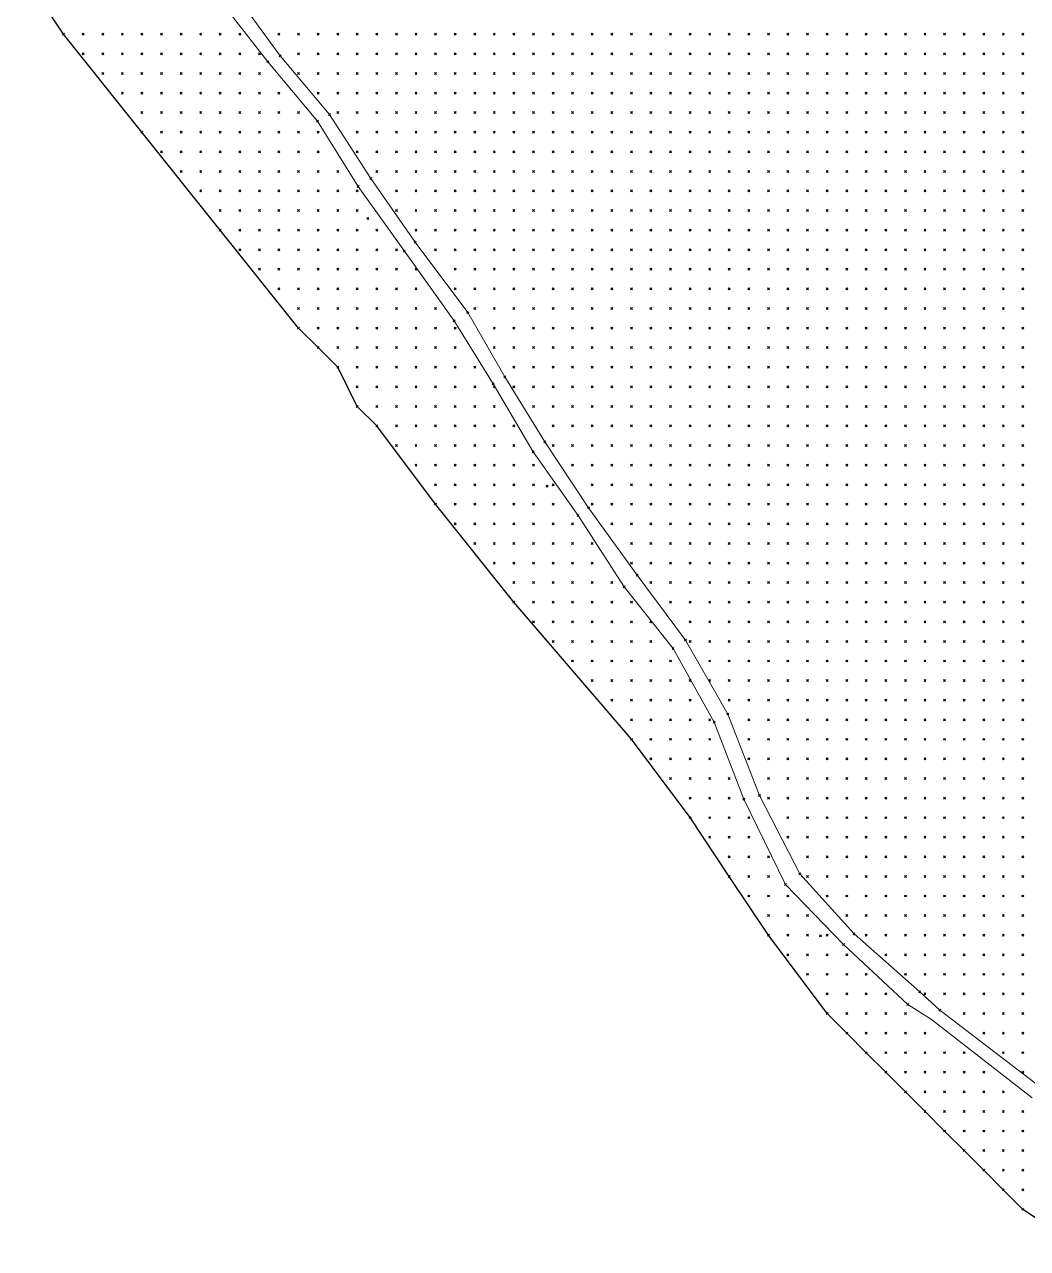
# Model space of a CAD drawing. Header units: metres. Extents: x 441556 to 446409, y 432338 to 461058.
# Drawn here: x 443555.7 to 443709.3, y 446974.2 to 447161.7 of the extents above; entities that cross this region are included whole.
import ezdxf

# ---------------------------------------------------------------- set-up
doc = ezdxf.new("R2010")
doc.units = ezdxf.units.M
doc.header["$MEASUREMENT"] = 0
doc.header["$PDMODE"] = 35
doc.header["$PDSIZE"] = 0.15
for name, color, linetype, lineweight in [('DTM-BRE-RevN_GRP_DRUM PAMANT', 2, 'Continuous', 0), ('DTM-BRE-RevN_YP_RevK_0YP', 1, 'Continuous', 0), ('DTM-NOK-RevN_LIDAR_co_lidar', 91, 'Continuous', 0), ('DTM-NOK-RevN_RTK', 32, 'Continuous', 0)]:
    doc.layers.add(name, color=color, linetype=linetype, lineweight=lineweight)
doc.layers.add('DTM-INT_YP', color=121, linetype='Continuous')

msp = doc.modelspace()

# ---------------------------------------------------------------- linework, layer by layer
at = {"layer": 'DTM-BRE-RevN_GRP_DRUM PAMANT'}
for p, q in [((443588.434, 447165.701, 353.073), (443594.851, 447156.907, 352.787)), ((443592.937, 447156.01, 352.83), (443586.419, 447164.336, 353.158)), ((443600.562, 447146.914, 352.863), (443592.937, 447156.01, 352.83)), ((443594.851, 447156.907, 352.787), (443602.373, 447147.94, 352.751)), ((443606.801, 447136.91, 353.03), (443600.562, 447146.914, 352.863)), ((443602.373, 447147.94, 352.751), (443608.709, 447138.133, 352.966)), ((443608.709, 447138.133, 352.966), (443615.538, 447128.379, 352.937)), ((443613.859, 447127.003, 352.912), (443606.801, 447136.91, 353.03)), ((443615.538, 447128.379, 352.937), (443623.603, 447117.573, 352.634)), ((443621.491, 447116.331, 352.685), (443613.859, 447127.003, 352.912)), ((443623.603, 447117.573, 352.634), (443629.266, 447107.745, 352.812)), ((443627.454, 447106.689, 352.846), (443621.491, 447116.331, 352.685)), ((443629.266, 447107.745, 352.812), (443635.363, 447097.779, 353.148)), ((443633.6, 447096.269, 353.156), (443627.454, 447106.689, 352.846)), ((443640.467, 447086.506, 353.248), (443633.6, 447096.269, 353.156)), ((443635.363, 447097.779, 353.148), (443642.095, 447087.707, 353.315)), ((443642.095, 447087.707, 353.315), (443649.542, 447077.357, 353.814)), ((443647.55, 447075.578, 353.812), (443640.467, 447086.506, 353.248)), ((443649.542, 447077.357, 353.814), (443656.936, 447067.428, 354.074)), ((443655.021, 447066.144, 353.958), (443647.55, 447075.578, 353.812)), ((443661.333, 447054.854, 354.085), (443655.021, 447066.144, 353.958)), ((443656.936, 447067.428, 354.074), (443663.436, 447056.108, 354.164)), ((443665.888, 447043.061, 354.34), (443661.333, 447054.854, 354.085)), ((443663.436, 447056.108, 354.164), (443668.252, 447043.614, 354.265)), ((443668.252, 447043.614, 354.265), (443674.454, 447031.612, 354.199)), ((443672.272, 447030.015, 354.175), (443665.888, 447043.061, 354.34)), ((443674.454, 447031.612, 354.199), (443682.751, 447022.423, 354.177)), ((443681.142, 447020.787, 354.189), (443672.272, 447030.015, 354.175)), ((443682.751, 447022.423, 354.177), (443692.811, 447013.549, 354.184)), ((443690.99, 447011.613, 354.169), (443681.142, 447020.787, 354.189)), ((443692.811, 447013.549, 354.184), (443695.913, 447010.761, 354.031)), ((443694.631, 447009.324, 354.015), (443690.99, 447011.613, 354.169))]:
    msp.add_line(p, q, dxfattribs=at)
at = {"layer": 'DTM-BRE-RevN_YP_RevK_0YP'}
for p, q in [((443695.913, 447010.761, 354.031), (443711.315, 446998.969, 353.87)), ((443710.045, 446997.314, 353.917), (443694.631, 447009.324, 354.015))]:
    msp.add_line(p, q, dxfattribs=at)
at = {"layer": 'DTM-INT_YP'}
msp.add_polyline3d([(443717.624, 446974.248, 346.266), (443708.626, 446980.247, 345.087), (443705.627, 446983.246, 345.241), (443702.628, 446986.245, 345.474), (443699.628, 446989.245, 345.38), (443696.629, 446992.244, 346.18), (443693.63, 446995.243, 346.971), (443690.63, 446998.243, 347.657), (443687.631, 447001.242, 347.765), (443684.631, 447004.241, 347.877), (443681.632, 447007.241, 348.021), (443678.633, 447010.24, 348.561), (443669.635, 447022.237, 350.413), (443663.636, 447031.235, 349.946), (443657.637, 447040.233, 347.829), (443648.639, 447052.231, 346.082), (443630.643, 447073.226, 343.251), (443618.646, 447088.223, 341.589), (443609.648, 447100.22, 341.453), (443606.649, 447103.22, 341.337), (443603.649, 447109.218, 341.508), (443600.65, 447112.218, 341.426), (443597.651, 447115.217, 341.625), (443585.653, 447130.214, 341.543), (443573.656, 447145.21, 341.653), (443561.658, 447160.207, 341.753), (443555.66, 447169.205, 341.996)], dxfattribs=at)
at = {"layer": 'DTM-NOK-RevN_LIDAR_co_lidar'}
for p in [(443561.658, 447160.207, 341.753), (443564.658, 447160.207, 341.98), (443567.657, 447160.207, 342.754), (443570.656, 447160.207, 344.044), (443573.656, 447160.207, 345.217), (443576.655, 447160.207, 345.825), (443579.654, 447160.207, 347.641), (443582.654, 447160.207, 349.833), (443585.653, 447160.207, 351.829), (443588.653, 447160.207, 352.662), (443594.651, 447160.207, 354.657), (443597.651, 447160.207, 357.365), (443600.65, 447160.207, 359.707), (443603.649, 447160.207, 362.142), (443606.649, 447160.207, 365.268), (443609.648, 447160.207, 367.479), (443612.647, 447160.207, 368.757), (443615.647, 447160.207, 370.123), (443618.646, 447160.207, 371.543), (443621.645, 447160.207, 373.165), (443624.645, 447160.207, 375.43), (443627.644, 447160.207, 378.068), (443630.643, 447160.207, 380.476), (443633.643, 447160.207, 382.728), (443636.642, 447160.207, 385.117), (443639.641, 447160.207, 387.517), (443642.641, 447160.207, 390.166), (443645.64, 447160.207, 392.825), (443648.639, 447160.207, 395.866), (443651.639, 447160.207, 399.042), (443654.638, 447160.207, 402.317), (443657.637, 447160.207, 406.529), (443660.637, 447160.207, 409.739), (443663.636, 447160.207, 412.434), (443666.635, 447160.207, 414.335), (443669.635, 447160.207, 415.878), (443672.634, 447160.207, 417.422), (443675.633, 447160.207, 418.89), (443678.633, 447160.207, 420.281), (443681.632, 447160.207, 421.604), (443684.631, 447160.207, 422.948), (443687.631, 447160.207, 424.376), (443690.63, 447160.207, 425.675), (443693.63, 447160.207, 426.916), (443696.629, 447160.207, 428.09), (443699.628, 447160.207, 429.167), (443702.628, 447160.207, 430.26), (443705.627, 447160.207, 431.669), (443708.626, 447160.207, 432.906), (443564.658, 447157.208, 341.791), (443567.657, 447157.208, 342.103), (443570.656, 447157.208, 343.318), (443573.656, 447157.208, 344.224), (443576.655, 447157.208, 345.054), (443579.654, 447157.208, 346.149), (443582.654, 447157.208, 348.076), (443585.653, 447157.208, 350.273), (443588.653, 447157.208, 352.004), (443591.652, 447157.208, 352.623), (443597.651, 447157.208, 354.592), (443600.65, 447157.208, 357.351), (443603.649, 447157.208, 359.74), (443606.649, 447157.208, 362.214), (443609.648, 447157.208, 364.742), (443612.647, 447157.208, 366.641), (443615.647, 447157.208, 368.101), (443618.646, 447157.208, 369.711), (443621.645, 447157.208, 371.796), (443624.645, 447157.208, 374.356), (443627.644, 447157.208, 376.837), (443630.643, 447157.208, 379.103), (443633.643, 447157.208, 381.731), (443636.642, 447157.208, 384.137), (443639.641, 447157.208, 386.62), (443642.641, 447157.208, 389.293), (443645.64, 447157.208, 392.074), (443648.639, 447157.208, 394.988), (443651.639, 447157.208, 398.244), (443654.638, 447157.208, 401.626), (443657.637, 447157.208, 405.394), (443660.637, 447157.208, 409.095), (443663.636, 447157.208, 411.829), (443666.635, 447157.208, 413.695), (443669.635, 447157.208, 415.246), (443672.634, 447157.208, 416.717), (443675.633, 447157.208, 418.038), (443678.633, 447157.208, 419.354), (443681.632, 447157.208, 420.811), (443684.631, 447157.208, 422.265), (443687.631, 447157.208, 423.634), (443690.63, 447157.208, 424.922), (443693.63, 447157.208, 426.036), (443696.629, 447157.208, 427.152), (443699.628, 447157.208, 428.348), (443702.628, 447157.208, 429.526), (443705.627, 447157.208, 430.757), (443708.626, 447157.208, 431.829), (443567.657, 447154.208, 341.678), (443570.656, 447154.208, 341.924), (443573.656, 447154.208, 343.011), (443576.655, 447154.208, 344.212), (443579.654, 447154.208, 344.974), (443582.654, 447154.208, 346.509), (443585.653, 447154.208, 348.258), (443588.653, 447154.208, 350.546), (443591.652, 447154.208, 352.079), (443597.651, 447154.208, 353.022), (443600.65, 447154.208, 354.975), (443603.649, 447154.208, 357.241), (443606.649, 447154.208, 359.64), (443609.648, 447154.208, 362.319), (443612.647, 447154.208, 364.56), (443615.647, 447154.208, 366.346), (443618.646, 447154.208, 368.286), (443621.645, 447154.208, 370.656), (443624.645, 447154.208, 373.445), (443627.644, 447154.208, 376.028), (443630.643, 447154.208, 378.36), (443633.643, 447154.208, 380.771), (443636.642, 447154.208, 383.221), (443639.641, 447154.208, 385.763), (443642.641, 447154.208, 388.436), (443645.64, 447154.208, 391.202), (443648.639, 447154.208, 394.086), (443651.639, 447154.208, 397.511), (443654.638, 447154.208, 400.843), (443657.637, 447154.208, 404.449), (443660.637, 447154.208, 408.423), (443663.636, 447154.208, 411.222), (443666.635, 447154.208, 413.044), (443669.635, 447154.208, 414.507), (443672.634, 447154.208, 415.862), (443675.633, 447154.208, 417.07), (443678.633, 447154.208, 418.372), (443681.632, 447154.208, 419.887), (443684.631, 447154.208, 421.373), (443687.631, 447154.208, 422.685), (443690.63, 447154.208, 423.823), (443693.63, 447154.208, 424.951), (443696.629, 447154.208, 426.224), (443699.628, 447154.208, 427.352), (443702.628, 447154.208, 428.506), (443705.627, 447154.208, 429.426), (443708.626, 447154.208, 430.661), (443570.656, 447151.209, 341.671), (443573.656, 447151.209, 342.186), (443576.655, 447151.209, 342.999), (443579.654, 447151.209, 343.84), (443582.654, 447151.209, 344.684), (443585.653, 447151.209, 346.58), (443588.653, 447151.209, 348.881), (443591.652, 447151.209, 350.77), (443594.651, 447151.209, 351.86), (443600.65, 447151.209, 353.369), (443603.649, 447151.209, 355.088), (443606.649, 447151.209, 358.243), (443609.648, 447151.209, 360.9), (443612.647, 447151.209, 362.799), (443615.647, 447151.209, 365.021), (443618.646, 447151.209, 367.503), (443621.645, 447151.209, 370.055), (443624.645, 447151.209, 372.526), (443627.644, 447151.209, 374.825), (443630.643, 447151.209, 377.321), (443633.643, 447151.209, 379.864), (443636.642, 447151.209, 382.213), (443639.641, 447151.209, 384.654), (443642.641, 447151.209, 387.389), (443645.64, 447151.209, 390.026), (443648.639, 447151.209, 393.21), (443651.639, 447151.209, 396.435), (443654.638, 447151.209, 399.503), (443657.637, 447151.209, 403.51), (443660.637, 447151.209, 406.873), (443663.636, 447151.209, 410.208), (443666.635, 447151.209, 412.405), (443669.635, 447151.209, 413.655), (443672.634, 447151.209, 414.966), (443675.633, 447151.209, 416.258), (443678.633, 447151.209, 417.535), (443681.632, 447151.209, 418.896), (443684.631, 447151.209, 420.15), (443687.631, 447151.209, 421.433), (443690.63, 447151.209, 422.755), (443693.63, 447151.209, 423.948), (443696.629, 447151.209, 425.249), (443699.628, 447151.209, 426.218), (443702.628, 447151.209, 427.217), (443705.627, 447151.209, 428.257), (443708.626, 447151.209, 429.147), (443573.656, 447148.21, 341.652), (443576.655, 447148.21, 342.088), (443579.654, 447148.21, 343.03), (443582.654, 447148.21, 343.648), (443585.653, 447148.21, 345.009), (443588.653, 447148.21, 346.781), (443591.652, 447148.21, 348.246), (443594.651, 447148.21, 350.483), (443597.651, 447148.21, 352.163), (443603.649, 447148.21, 353.689), (443606.649, 447148.21, 356.305), (443609.648, 447148.21, 359.276), (443612.647, 447148.21, 361.688), (443615.647, 447148.21, 364.021), (443618.646, 447148.21, 366.53), (443621.645, 447148.21, 369.07), (443624.645, 447148.21, 371.623), (443627.644, 447148.21, 373.988), (443630.643, 447148.21, 376.08), (443633.643, 447148.21, 378.566), (443636.642, 447148.21, 381.101), (443639.641, 447148.21, 383.635), (443642.641, 447148.21, 386.183), (443645.64, 447148.21, 389.174), (443648.639, 447148.21, 392.226), (443651.639, 447148.21, 395.592), (443654.638, 447148.21, 398.672), (443657.637, 447148.21, 402.274), (443660.637, 447148.21, 405.859), (443663.636, 447148.21, 409.178), (443666.635, 447148.21, 411.368), (443669.635, 447148.21, 412.729), (443672.634, 447148.21, 414.199), (443675.633, 447148.21, 415.553), (443678.633, 447148.21, 416.786), (443681.632, 447148.21, 418), (443684.631, 447148.21, 419.16), (443687.631, 447148.21, 420.527), (443690.63, 447148.21, 421.915), (443693.63, 447148.21, 423.185), (443696.629, 447148.21, 424.236), (443699.628, 447148.21, 424.971), (443702.628, 447148.21, 425.936), (443705.627, 447148.21, 426.824), (443708.626, 447148.21, 427.744), (443573.656, 447145.21, 341.653), (443576.655, 447145.21, 341.798), (443579.654, 447145.21, 342.277), (443582.654, 447145.21, 343.144), (443585.653, 447145.21, 343.989), (443588.653, 447145.21, 345.435), (443591.652, 447145.21, 347.241), (443594.651, 447145.21, 349.052), (443597.651, 447145.21, 351.029), (443600.65, 447145.21, 352.387), (443606.649, 447145.21, 354.463), (443609.648, 447145.21, 356.943), (443612.647, 447145.21, 359.531), (443615.647, 447145.21, 361.916), (443618.646, 447145.21, 364.271), (443621.645, 447145.21, 367.25), (443624.645, 447145.21, 370.392), (443627.644, 447145.21, 372.706), (443630.643, 447145.21, 374.896), (443633.643, 447145.21, 377.235), (443636.642, 447145.21, 379.654), (443639.641, 447145.21, 382.137), (443642.641, 447145.21, 385.08), (443645.64, 447145.21, 388.001), (443648.639, 447145.21, 391.467), (443651.639, 447145.21, 394.644), (443654.638, 447145.21, 397.718), (443657.637, 447145.21, 401.04), (443660.637, 447145.21, 404.879), (443663.636, 447145.21, 408.198), (443666.635, 447145.21, 410.683), (443669.635, 447145.21, 412.322), (443672.634, 447145.21, 413.719), (443675.633, 447145.21, 414.961), (443678.633, 447145.21, 415.976), (443681.632, 447145.21, 417.034), (443684.631, 447145.21, 418.375), (443687.631, 447145.21, 419.77), (443690.63, 447145.21, 420.873), (443693.63, 447145.21, 421.948), (443696.629, 447145.21, 422.898), (443699.628, 447145.21, 423.709), (443702.628, 447145.21, 424.459), (443705.627, 447145.21, 425.288), (443708.626, 447145.21, 425.771), (443576.655, 447142.211, 341.715), (443579.654, 447142.211, 341.983), (443582.654, 447142.211, 342.628), (443585.653, 447142.211, 343.162), (443588.653, 447142.211, 344.213), (443591.652, 447142.211, 345.787), (443594.651, 447142.211, 347.451), (443597.651, 447142.211, 349.527), (443600.65, 447142.211, 351.63), (443606.649, 447142.211, 353.431), (443609.648, 447142.211, 355.312), (443612.647, 447142.211, 357.81), (443615.647, 447142.211, 360.2), (443618.646, 447142.211, 362.606), (443621.645, 447142.211, 365.324), (443624.645, 447142.211, 368.515), (443627.644, 447142.211, 371.543), (443630.643, 447142.211, 373.783), (443633.643, 447142.211, 376.173), (443636.642, 447142.211, 378.459), (443639.641, 447142.211, 381.207), (443642.641, 447142.211, 384.162), (443645.64, 447142.211, 387.184), (443648.639, 447142.211, 390.324), (443651.639, 447142.211, 393.718), (443654.638, 447142.211, 397.246), (443657.637, 447142.211, 400.712), (443660.637, 447142.211, 404.076), (443663.636, 447142.211, 407.241), (443666.635, 447142.211, 409.981), (443669.635, 447142.211, 411.834), (443672.634, 447142.211, 412.992), (443675.633, 447142.211, 413.976), (443678.633, 447142.211, 415.144), (443681.632, 447142.211, 416.332), (443684.631, 447142.211, 417.446), (443687.631, 447142.211, 418.694), (443690.63, 447142.211, 419.815), (443693.63, 447142.211, 420.642), (443696.629, 447142.211, 421.482), (443699.628, 447142.211, 422.228), (443702.628, 447142.211, 422.938), (443705.627, 447142.211, 423.584), (443708.626, 447142.211, 424.016), (443579.654, 447139.212, 341.735), (443582.654, 447139.212, 342.068), (443585.653, 447139.212, 342.585), (443588.653, 447139.212, 343.358), (443591.652, 447139.212, 344.625), (443594.651, 447139.212, 346.13), (443597.651, 447139.212, 348.249), (443600.65, 447139.212, 350.649), (443603.649, 447139.212, 352.355), (443609.648, 447139.212, 354.089), (443612.647, 447139.212, 356.31), (443615.647, 447139.212, 358.724), (443618.646, 447139.212, 361.116), (443621.645, 447139.212, 364.119), (443624.645, 447139.212, 367.601), (443627.644, 447139.212, 370.244), (443630.643, 447139.212, 372.536), (443633.643, 447139.212, 375.075), (443636.642, 447139.212, 377.607), (443639.641, 447139.212, 380.303), (443642.641, 447139.212, 382.94), (443645.64, 447139.212, 385.776), (443648.639, 447139.212, 389.526), (443651.639, 447139.212, 392.645), (443654.638, 447139.212, 396.109), (443657.637, 447139.212, 399.742), (443660.637, 447139.212, 403.289), (443663.636, 447139.212, 406.383), (443666.635, 447139.212, 409.07), (443669.635, 447139.212, 411.129), (443672.634, 447139.212, 412.379), (443675.633, 447139.212, 413.261), (443678.633, 447139.212, 414.276), (443681.632, 447139.212, 415.41), (443684.631, 447139.212, 416.429), (443687.631, 447139.212, 417.424), (443690.63, 447139.212, 418.491), (443693.63, 447139.212, 419.253), (443696.629, 447139.212, 419.818), (443699.628, 447139.212, 420.458), (443702.628, 447139.212, 421.169), (443705.627, 447139.212, 421.771), (443708.626, 447139.212, 422.275), (443582.654, 447136.212, 341.746), (443585.653, 447136.212, 342.117), (443588.653, 447136.212, 342.725), (443591.652, 447136.212, 343.329), (443594.651, 447136.212, 345.081), (443597.651, 447136.212, 346.945), (443600.65, 447136.212, 349.248), (443603.649, 447136.212, 351.73), (443606.649, 447136.212, 352.824), (443612.647, 447136.212, 354.869), (443615.647, 447136.212, 357.506), (443618.646, 447136.212, 360.502), (443621.645, 447136.212, 363.567), (443624.645, 447136.212, 366.459), (443627.644, 447136.212, 368.878), (443630.643, 447136.212, 371.158), (443633.643, 447136.212, 373.489), (443636.642, 447136.212, 376.214), (443639.641, 447136.212, 378.888), (443642.641, 447136.212, 381.929), (443645.64, 447136.212, 384.846), (443648.639, 447136.212, 388.221), (443651.639, 447136.212, 391.328), (443654.638, 447136.212, 394.57), (443657.637, 447136.212, 398.349), (443660.637, 447136.212, 402.007), (443663.636, 447136.212, 405.072), (443666.635, 447136.212, 407.92), (443669.635, 447136.212, 410.125), (443672.634, 447136.212, 411.563), (443675.633, 447136.212, 412.485), (443678.633, 447136.212, 413.306), (443681.632, 447136.212, 414.285), (443684.631, 447136.212, 415.183), (443687.631, 447136.212, 415.925), (443690.63, 447136.212, 416.812), (443693.63, 447136.212, 417.646), (443696.629, 447136.212, 418.319), (443699.628, 447136.212, 418.721), (443702.628, 447136.212, 419.361), (443705.627, 447136.212, 419.805), (443708.626, 447136.212, 420.179), (443585.653, 447133.213, 341.76), (443588.653, 447133.213, 342.165), (443591.652, 447133.213, 342.598), (443594.651, 447133.213, 344.025), (443597.651, 447133.213, 345.59), (443600.65, 447133.213, 347.667), (443603.649, 447133.213, 350.342), (443606.649, 447133.213, 352.269), (443612.647, 447133.213, 353.595), (443615.647, 447133.213, 355.409), (443618.646, 447133.213, 358.462), (443621.645, 447133.213, 361.8), (443624.645, 447133.213, 364.654), (443627.644, 447133.213, 366.968), (443630.643, 447133.213, 369.462), (443633.643, 447133.213, 372.072), (443636.642, 447133.213, 374.673), (443639.641, 447133.213, 377.451), (443642.641, 447133.213, 380.354), (443645.64, 447133.213, 383.461), (443648.639, 447133.213, 386.315), (443651.639, 447133.213, 389.798), (443654.638, 447133.213, 392.963), (443657.637, 447133.213, 397.075), (443660.637, 447133.213, 400.603), (443663.636, 447133.213, 403.417), (443666.635, 447133.213, 406.34), (443669.635, 447133.213, 408.785), (443672.634, 447133.213, 410.223), (443675.633, 447133.213, 411.004), (443678.633, 447133.213, 411.575), (443681.632, 447133.213, 412.285), (443684.631, 447133.213, 413.35), (443687.631, 447133.213, 414.437), (443690.63, 447133.213, 415.168), (443693.63, 447133.213, 415.832), (443696.629, 447133.213, 416.484), (443699.628, 447133.213, 416.899), (443702.628, 447133.213, 417.326), (443705.627, 447133.213, 417.84), (443708.626, 447133.213, 418.168), (443585.653, 447130.214, 341.543), (443588.653, 447130.214, 341.738), (443591.652, 447130.214, 342.05), (443594.651, 447130.214, 342.992), (443597.651, 447130.214, 344.345), (443600.65, 447130.214, 346.32), (443603.649, 447130.214, 348.777), (443606.649, 447130.214, 351.24), (443609.648, 447130.214, 352.64), (443615.647, 447130.214, 353.947), (443618.646, 447130.214, 356.097), (443621.645, 447130.214, 359.041), (443624.645, 447130.214, 362.265), (443627.644, 447130.214, 365.149), (443630.643, 447130.214, 367.534), (443633.643, 447130.214, 370.182), (443636.642, 447130.214, 372.968), (443639.641, 447130.214, 376.054), (443642.641, 447130.214, 378.878), (443645.64, 447130.214, 381.975), (443648.639, 447130.214, 384.746), (443651.639, 447130.214, 388.055), (443654.638, 447130.214, 391.542), (443657.637, 447130.214, 395.253), (443660.637, 447130.214, 398.625), (443663.636, 447130.214, 401.455), (443666.635, 447130.214, 404.181), (443669.635, 447130.214, 406.618), (443672.634, 447130.214, 408.281), (443675.633, 447130.214, 408.996), (443678.633, 447130.214, 409.172), (443681.632, 447130.214, 409.715), (443684.631, 447130.214, 411.037), (443687.631, 447130.214, 412.473), (443690.63, 447130.214, 413.395), (443693.63, 447130.214, 413.999), (443696.629, 447130.214, 414.549), (443699.628, 447130.214, 415.108), (443702.628, 447130.214, 415.355), (443705.627, 447130.214, 415.826), (443708.626, 447130.214, 416.417), (443588.653, 447127.214, 341.543), (443591.652, 447127.214, 341.785), (443594.651, 447127.214, 342.271), (443597.651, 447127.214, 343.255), (443600.65, 447127.214, 344.952), (443603.649, 447127.214, 347.186), (443606.649, 447127.214, 349.719), (443609.648, 447127.214, 351.517), (443612.647, 447127.214, 352.467), (443618.646, 447127.214, 354.131), (443621.645, 447127.214, 356.366), (443624.645, 447127.214, 359.718), (443627.644, 447127.214, 363.142), (443630.643, 447127.214, 365.594), (443633.643, 447127.214, 368.33), (443636.642, 447127.214, 371.142), (443639.641, 447127.214, 374.591), (443642.641, 447127.214, 377.659), (443645.64, 447127.214, 380.683), (443648.639, 447127.214, 383.483), (443651.639, 447127.214, 386.156), (443654.638, 447127.214, 389.2), (443657.637, 447127.214, 392.693), (443660.637, 447127.214, 396.194), (443663.636, 447127.214, 399.05), (443666.635, 447127.214, 401.778), (443669.635, 447127.214, 404.407), (443672.634, 447127.214, 406.196), (443675.633, 447127.214, 406.675), (443678.633, 447127.214, 406.71), (443681.632, 447127.214, 407.253), (443684.631, 447127.214, 408.452), (443687.631, 447127.214, 410.004), (443690.63, 447127.214, 411.158), (443693.63, 447127.214, 411.68), (443696.629, 447127.214, 412.238), (443699.628, 447127.214, 412.95), (443702.628, 447127.214, 413.488), (443705.627, 447127.214, 414.099), (443708.626, 447127.214, 415.108), (443591.652, 447124.215, 341.658), (443594.651, 447124.215, 341.894), (443597.651, 447124.215, 342.379), (443600.65, 447124.215, 343.744), (443603.649, 447124.215, 345.755), (443606.649, 447124.215, 347.882), (443609.648, 447124.215, 349.841), (443612.647, 447124.215, 351.379), (443615.647, 447124.215, 352.396), (443621.645, 447124.215, 354.355), (443624.645, 447124.215, 357.075), (443627.644, 447124.215, 360.433), (443630.643, 447124.215, 363.796), (443633.643, 447124.215, 366.893), (443636.642, 447124.215, 369.933), (443639.641, 447124.215, 373.133), (443642.641, 447124.215, 376.348), (443645.64, 447124.215, 378.951), (443648.639, 447124.215, 381.661), (443651.639, 447124.215, 384.228), (443654.638, 447124.215, 386.932), (443657.637, 447124.215, 390.485), (443660.637, 447124.215, 393.511), (443663.636, 447124.215, 396.193), (443666.635, 447124.215, 399.143), (443669.635, 447124.215, 401.608), (443672.634, 447124.215, 403.306), (443675.633, 447124.215, 403.898), (443678.633, 447124.215, 403.974), (443681.632, 447124.215, 404.412), (443684.631, 447124.215, 405.229), (443687.631, 447124.215, 406.608), (443690.63, 447124.215, 408.165), (443693.63, 447124.215, 408.644), (443696.629, 447124.215, 409.444), (443699.628, 447124.215, 410.664), (443702.628, 447124.215, 411.276), (443705.627, 447124.215, 412.601), (443708.626, 447124.215, 414.076), (443594.651, 447121.216, 341.731), (443597.651, 447121.216, 341.926), (443600.65, 447121.216, 342.915), (443603.649, 447121.216, 344.494), (443606.649, 447121.216, 346.166), (443609.648, 447121.216, 347.969), (443612.647, 447121.216, 349.742), (443615.647, 447121.216, 351.317), (443621.645, 447121.216, 353.174), (443624.645, 447121.216, 355.005), (443627.644, 447121.216, 358.476), (443630.643, 447121.216, 362.628), (443633.643, 447121.216, 366.082), (443636.642, 447121.216, 369.375), (443639.641, 447121.216, 372.019), (443642.641, 447121.216, 374.907), (443645.64, 447121.216, 377.163), (443648.639, 447121.216, 379.626), (443651.639, 447121.216, 382.066), (443654.638, 447121.216, 384.563), (443657.637, 447121.216, 387.49), (443660.637, 447121.216, 390.202), (443663.636, 447121.216, 392.523), (443666.635, 447121.216, 395.62), (443669.635, 447121.216, 398.184), (443672.634, 447121.216, 399.985), (443675.633, 447121.216, 400.914), (443678.633, 447121.216, 401.224), (443681.632, 447121.216, 401.514), (443684.631, 447121.216, 401.497), (443687.631, 447121.216, 402.016), (443690.63, 447121.216, 404.109), (443693.63, 447121.216, 405.379), (443696.629, 447121.216, 406.167), (443699.628, 447121.216, 407.362), (443702.628, 447121.216, 408.093), (443705.627, 447121.216, 410.902), (443708.626, 447121.216, 412.57), (443597.651, 447118.216, 341.761), (443600.65, 447118.216, 342.178), (443603.649, 447118.216, 343.215), (443606.649, 447118.216, 344.621), (443609.648, 447118.216, 346.174), (443612.647, 447118.216, 347.961), (443615.647, 447118.216, 349.897), (443618.646, 447118.216, 351.577), (443624.645, 447118.216, 353.796), (443627.644, 447118.216, 357.208), (443630.643, 447118.216, 361.809), (443633.643, 447118.216, 365.355), (443636.642, 447118.216, 368.349), (443639.641, 447118.216, 370.75), (443642.641, 447118.216, 373.15), (443645.64, 447118.216, 375.224), (443648.639, 447118.216, 377.593), (443651.639, 447118.216, 379.861), (443654.638, 447118.216, 382.129), (443657.637, 447118.216, 384.382), (443660.637, 447118.216, 387.03), (443663.636, 447118.216, 389.693), (443666.635, 447118.216, 392.856), (443669.635, 447118.216, 395.269), (443672.634, 447118.216, 396.792), (443675.633, 447118.216, 397.86), (443678.633, 447118.216, 398.523), (443681.632, 447118.216, 398.724), (443684.631, 447118.216, 398.315), (443687.631, 447118.216, 398.321), (443690.63, 447118.216, 400.193), (443693.63, 447118.216, 402.275), (443696.629, 447118.216, 403.119), (443699.628, 447118.216, 404.033), (443702.628, 447118.216, 405.734), (443705.627, 447118.216, 408.909), (443708.626, 447118.216, 410.842), (443597.651, 447115.217, 341.625), (443600.65, 447115.217, 341.64), (443603.649, 447115.217, 342.125), (443606.649, 447115.217, 343.22), (443609.648, 447115.217, 344.711), (443612.647, 447115.217, 346.396), (443615.647, 447115.217, 348.325), (443618.646, 447115.217, 350.419), (443621.645, 447115.217, 352.028), (443627.644, 447115.217, 355.443), (443630.643, 447115.217, 360.211), (443633.643, 447115.217, 363.725), (443636.642, 447115.217, 366.562), (443639.641, 447115.217, 368.995), (443642.641, 447115.217, 371.164), (443645.64, 447115.217, 373.253), (443648.639, 447115.217, 375.369), (443651.639, 447115.217, 377.675), (443654.638, 447115.217, 379.913), (443657.637, 447115.217, 382.234), (443660.637, 447115.217, 384.871), (443663.636, 447115.217, 387.832), (443666.635, 447115.217, 390.805), (443669.635, 447115.217, 392.596), (443672.634, 447115.217, 393.71), (443675.633, 447115.217, 394.731), (443678.633, 447115.217, 395.573), (443681.632, 447115.217, 395.982), (443684.631, 447115.217, 395.78), (443687.631, 447115.217, 395.58), (443690.63, 447115.217, 396.695), (443693.63, 447115.217, 398.944), (443696.629, 447115.217, 400.226), (443699.628, 447115.217, 401.534), (443702.628, 447115.217, 403.931), (443705.627, 447115.217, 406.613), (443708.626, 447115.217, 409.283), (443600.65, 447112.218, 341.426), (443603.649, 447112.218, 341.64), (443606.649, 447112.218, 342.312), (443609.648, 447112.218, 343.548), (443612.647, 447112.218, 345.078), (443615.647, 447112.218, 346.958), (443618.646, 447112.218, 349.239), (443621.645, 447112.218, 351.358), (443627.644, 447112.218, 353.736), (443630.643, 447112.218, 357.473), (443633.643, 447112.218, 361.756), (443636.642, 447112.218, 364.616), (443639.641, 447112.218, 366.949), (443642.641, 447112.218, 369.233), (443645.64, 447112.218, 371.343), (443648.639, 447112.218, 373.176), (443651.639, 447112.218, 375.396), (443654.638, 447112.218, 377.647), (443657.637, 447112.218, 380.373), (443660.637, 447112.218, 383.24), (443663.636, 447112.218, 385.685), (443666.635, 447112.218, 388.042), (443669.635, 447112.218, 389.549), (443672.634, 447112.218, 390.505), (443675.633, 447112.218, 391.426), (443678.633, 447112.218, 392.312), (443681.632, 447112.218, 393.147), (443684.631, 447112.218, 393.322), (443687.631, 447112.218, 392.858), (443690.63, 447112.218, 393.502), (443693.63, 447112.218, 395.343), (443696.629, 447112.218, 397.148), (443699.628, 447112.218, 399.308), (443702.628, 447112.218, 401.851), (443705.627, 447112.218, 404.547), (443708.626, 447112.218, 407.745), (443603.649, 447109.218, 341.508), (443606.649, 447109.218, 341.878), (443609.648, 447109.218, 342.589), (443612.647, 447109.218, 343.844), (443615.647, 447109.218, 345.779), (443618.646, 447109.218, 348.179), (443621.645, 447109.218, 350.531), (443624.645, 447109.218, 352.21), (443630.643, 447109.218, 354.864), (443633.643, 447109.218, 359.551), (443636.642, 447109.218, 362.636), (443639.641, 447109.218, 364.88), (443642.641, 447109.218, 367.296), (443645.64, 447109.218, 369.389), (443648.639, 447109.218, 371.212), (443651.639, 447109.218, 373.352), (443654.638, 447109.218, 375.38), (443657.637, 447109.218, 378.228), (443660.637, 447109.218, 380.89), (443663.636, 447109.218, 382.866), (443666.635, 447109.218, 384.682), (443669.635, 447109.218, 386.341), (443672.634, 447109.218, 387.296), (443675.633, 447109.218, 388.097), (443678.633, 447109.218, 389.174), (443681.632, 447109.218, 390.309), (443684.631, 447109.218, 390.719), (443687.631, 447109.218, 390.438), (443690.63, 447109.218, 391.045), (443693.63, 447109.218, 392.584), (443696.629, 447109.218, 394.813), (443699.628, 447109.218, 397.595), (443702.628, 447109.218, 400.344), (443705.627, 447109.218, 403.374), (443708.626, 447109.218, 406.705), (443606.649, 447106.219, 341.563), (443609.648, 447106.219, 341.967), (443612.647, 447106.219, 342.837), (443615.647, 447106.219, 344.612), (443618.646, 447106.219, 347.024), (443621.645, 447106.219, 349.452), (443624.645, 447106.219, 351.543), (443627.644, 447106.219, 352.695), (443630.643, 447106.219, 353.447), (443633.643, 447106.219, 356.374), (443636.642, 447106.219, 360.068), (443639.641, 447106.219, 362.697), (443642.641, 447106.219, 365.457), (443645.64, 447106.219, 367.614), (443648.639, 447106.219, 369.264), (443651.639, 447106.219, 371.637), (443654.638, 447106.219, 373.497), (443657.637, 447106.219, 375.865), (443660.637, 447106.219, 377.908), (443663.636, 447106.219, 379.772), (443666.635, 447106.219, 381.407), (443669.635, 447106.219, 382.894), (443672.634, 447106.219, 384.059), (443675.633, 447106.219, 384.901), (443678.633, 447106.219, 386.126), (443681.632, 447106.219, 387.439), (443684.631, 447106.219, 387.972), (443687.631, 447106.219, 388.247), (443690.63, 447106.219, 389.195), (443693.63, 447106.219, 391.102), (443696.629, 447106.219, 393.859), (443699.628, 447106.219, 396.881), (443702.628, 447106.219, 399.705), (443705.627, 447106.219, 403.067), (443708.626, 447106.219, 406.547), (443606.649, 447103.22, 341.337), (443609.648, 447103.22, 341.692), (443612.647, 447103.22, 342.347), (443615.647, 447103.22, 343.75), (443618.646, 447103.22, 345.881), (443621.645, 447103.22, 348.336), (443624.645, 447103.22, 350.752), (443627.644, 447103.22, 352.419), (443633.643, 447103.22, 353.885), (443636.642, 447103.22, 357.034), (443639.641, 447103.22, 360.201), (443642.641, 447103.22, 363.75), (443645.64, 447103.22, 365.862), (443648.639, 447103.22, 367.358), (443651.639, 447103.22, 369.604), (443654.638, 447103.22, 371.48), (443657.637, 447103.22, 373.292), (443660.637, 447103.22, 375.32), (443663.636, 447103.22, 377.141), (443666.635, 447103.22, 378.582), (443669.635, 447103.22, 379.623), (443672.634, 447103.22, 380.79), (443675.633, 447103.22, 381.737), (443678.633, 447103.22, 382.808), (443681.632, 447103.22, 384.261), (443684.631, 447103.22, 385.386), (443687.631, 447103.22, 386.315), (443690.63, 447103.22, 387.761), (443693.63, 447103.22, 389.972), (443696.629, 447103.22, 393.228), (443699.628, 447103.22, 396.463), (443702.628, 447103.22, 399.637), (443705.627, 447103.22, 403.253), (443708.626, 447103.22, 406.629), (443609.648, 447100.22, 341.453), (443612.647, 447100.22, 341.974), (443615.647, 447100.22, 342.952), (443618.646, 447100.22, 344.692), (443621.645, 447100.22, 347.063), (443624.645, 447100.22, 349.627), (443627.644, 447100.22, 351.704), (443630.643, 447100.22, 352.711), (443636.642, 447100.22, 354.887), (443639.641, 447100.22, 358.218), (443642.641, 447100.22, 361.606), (443645.64, 447100.22, 363.817), (443648.639, 447100.22, 365.699), (443651.639, 447100.22, 367.215), (443654.638, 447100.22, 368.873), (443657.637, 447100.22, 370.821), (443660.637, 447100.22, 372.779), (443663.636, 447100.22, 374.792), (443666.635, 447100.22, 376.094), (443669.635, 447100.22, 377.235), (443672.634, 447100.22, 378.25), (443675.633, 447100.22, 379.08), (443678.633, 447100.22, 380.146), (443681.632, 447100.22, 381.68), (443684.631, 447100.22, 383.384), (443687.631, 447100.22, 385.013), (443690.63, 447100.22, 386.825), (443693.63, 447100.22, 389.219), (443696.629, 447100.22, 392.461), (443699.628, 447100.22, 396.175), (443702.628, 447100.22, 399.738), (443705.627, 447100.22, 403.326), (443708.626, 447100.22, 406.722), (443612.647, 447097.221, 341.5), (443615.647, 447097.221, 342.258), (443618.646, 447097.221, 343.666), (443621.645, 447097.221, 345.827), (443624.645, 447097.221, 348.288), (443627.644, 447097.221, 350.468), (443630.643, 447097.221, 352.199), (443636.642, 447097.221, 353.697), (443639.641, 447097.221, 356.523), (443642.641, 447097.221, 359.338), (443645.64, 447097.221, 361.353), (443648.639, 447097.221, 363.65), (443651.639, 447097.221, 365.312), (443654.638, 447097.221, 366.96), (443657.637, 447097.221, 368.616), (443660.637, 447097.221, 370.566), (443663.636, 447097.221, 372.472), (443666.635, 447097.221, 373.677), (443669.635, 447097.221, 374.728), (443672.634, 447097.221, 375.933), (443675.633, 447097.221, 377.191), (443678.633, 447097.221, 378.59), (443681.632, 447097.221, 380.369), (443684.631, 447097.221, 382.449), (443687.631, 447097.221, 384.489), (443690.63, 447097.221, 386.604), (443693.63, 447097.221, 389.283), (443696.629, 447097.221, 392.548), (443699.628, 447097.221, 396.535), (443702.628, 447097.221, 400.051), (443705.627, 447097.221, 403.199), (443708.626, 447097.221, 406.531), (443615.647, 447094.222, 341.744), (443618.646, 447094.222, 342.704), (443621.645, 447094.222, 344.626), (443624.645, 447094.222, 347.001), (443627.644, 447094.222, 349.075), (443630.643, 447094.222, 351.518), (443633.643, 447094.222, 352.818), (443639.641, 447094.222, 353.472), (443642.641, 447094.222, 356.653), (443645.64, 447094.222, 358.866), (443648.639, 447094.222, 360.703), (443651.639, 447094.222, 363.404), (443654.638, 447094.222, 365.075), (443657.637, 447094.222, 366.742), (443660.637, 447094.222, 368.272), (443663.636, 447094.222, 369.925), (443666.635, 447094.222, 371.476), (443669.635, 447094.222, 372.969), (443672.634, 447094.222, 374.576), (443675.633, 447094.222, 376.263), (443678.633, 447094.222, 378.092), (443681.632, 447094.222, 380.378), (443684.631, 447094.222, 382.923), (443687.631, 447094.222, 385.15), (443690.63, 447094.222, 387.264), (443693.63, 447094.222, 389.742), (443696.629, 447094.222, 392.805), (443699.628, 447094.222, 396.863), (443702.628, 447094.222, 400.248), (443705.627, 447094.222, 403.347), (443708.626, 447094.222, 406.274), (443618.646, 447091.222, 342.05), (443621.645, 447091.222, 343.639), (443624.645, 447091.222, 346.115), (443627.644, 447091.222, 348.285), (443630.643, 447091.222, 350.077), (443633.643, 447091.222, 351.92), (443636.642, 447091.222, 353.034), (443642.641, 447091.222, 354.707), (443645.64, 447091.222, 357.399), (443648.639, 447091.222, 359.409), (443651.639, 447091.222, 361.004), (443654.638, 447091.222, 362.914), (443657.637, 447091.222, 364.55), (443660.637, 447091.222, 365.838), (443663.636, 447091.222, 367.793), (443666.635, 447091.222, 370.087), (443669.635, 447091.222, 372.423), (443672.634, 447091.222, 374.536), (443675.633, 447091.222, 376.507), (443678.633, 447091.222, 378.775), (443681.632, 447091.222, 381.455), (443684.631, 447091.222, 384.284), (443687.631, 447091.222, 386.826), (443690.63, 447091.222, 388.765), (443693.63, 447091.222, 390.698), (443696.629, 447091.222, 393.519), (443699.628, 447091.222, 397.256), (443702.628, 447091.222, 400.532), (443705.627, 447091.222, 403.291), (443708.626, 447091.222, 405.689), (443618.646, 447088.223, 341.589), (443621.645, 447088.223, 342.732), (443624.645, 447088.223, 344.676), (443627.644, 447088.223, 346.787), (443630.643, 447088.223, 348.8), (443633.643, 447088.223, 350.851), (443636.642, 447088.223, 352.509), (443642.641, 447088.223, 353.693), (443645.64, 447088.223, 355.859), (443648.639, 447088.223, 357.82), (443651.639, 447088.223, 359.425), (443654.638, 447088.223, 360.827), (443657.637, 447088.223, 362.526), (443660.637, 447088.223, 364.642), (443663.636, 447088.223, 367.925), (443666.635, 447088.223, 371.151), (443669.635, 447088.223, 373.643), (443672.634, 447088.223, 375.834), (443675.633, 447088.223, 378.017), (443678.633, 447088.223, 380.428), (443681.632, 447088.223, 383.16), (443684.631, 447088.223, 385.966), (443687.631, 447088.223, 388.49), (443690.63, 447088.223, 390.468), (443693.63, 447088.223, 392.276), (443696.629, 447088.223, 394.689), (443699.628, 447088.223, 397.718), (443702.628, 447088.223, 400.263), (443705.627, 447088.223, 402.796), (443708.626, 447088.223, 405.264), (443621.645, 447085.224, 342.098), (443624.645, 447085.224, 343.667), (443627.644, 447085.224, 345.488), (443630.643, 447085.224, 347.401), (443633.643, 447085.224, 349.413), (443636.642, 447085.224, 351.077), (443639.641, 447085.224, 352.868), (443645.64, 447085.224, 354.389), (443648.639, 447085.224, 356.784), (443651.639, 447085.224, 357.591), (443654.638, 447085.224, 359.618), (443657.637, 447085.224, 362.493), (443660.637, 447085.224, 366.32), (443663.636, 447085.224, 370.228), (443666.635, 447085.224, 372.997), (443669.635, 447085.224, 375.336), (443672.634, 447085.224, 377.445), (443675.633, 447085.224, 379.698), (443678.633, 447085.224, 382.112), (443681.632, 447085.224, 384.608), (443684.631, 447085.224, 387.263), (443687.631, 447085.224, 389.71), (443690.63, 447085.224, 391.749), (443693.63, 447085.224, 393.443), (443696.629, 447085.224, 395.112), (443699.628, 447085.224, 397.481), (443702.628, 447085.224, 399.78), (443705.627, 447085.224, 402.303), (443708.626, 447085.224, 404.515), (443624.645, 447082.224, 342.445), (443627.644, 447082.224, 344.014), (443630.643, 447082.224, 345.986), (443633.643, 447082.224, 347.7), (443636.642, 447082.224, 349.61), (443639.641, 447082.224, 352.017), (443642.641, 447082.224, 353.206), (443648.639, 447082.224, 354.619), (443651.639, 447082.224, 356.51), (443654.638, 447082.224, 359.548), (443657.637, 447082.224, 363.32), (443660.637, 447082.224, 366.277), (443663.636, 447082.224, 369.989), (443666.635, 447082.224, 373.271), (443669.635, 447082.224, 375.622), (443672.634, 447082.224, 377.845), (443675.633, 447082.224, 380.199), (443678.633, 447082.224, 382.807), (443681.632, 447082.224, 385.537), (443684.631, 447082.224, 388.137), (443687.631, 447082.224, 390.584), (443690.63, 447082.224, 392.651), (443693.63, 447082.224, 394.487), (443696.629, 447082.224, 396.228), (443699.628, 447082.224, 398.379), (443702.628, 447082.224, 400.642), (443705.627, 447082.224, 402.736), (443708.626, 447082.224, 404.745), (443627.644, 447079.225, 343.368), (443630.643, 447079.225, 345.01), (443633.643, 447079.225, 346.369), (443636.642, 447079.225, 348.012), (443639.641, 447079.225, 349.823), (443642.641, 447079.225, 352.323), (443648.639, 447079.225, 353.811), (443651.639, 447079.225, 355.177), (443654.638, 447079.225, 359.236), (443657.637, 447079.225, 362.211), (443660.637, 447079.225, 365.445), (443663.636, 447079.225, 368.63), (443666.635, 447079.225, 371.385), (443669.635, 447079.225, 373.83), (443672.634, 447079.225, 376.675), (443675.633, 447079.225, 379.824), (443678.633, 447079.225, 382.819), (443681.632, 447079.225, 385.631), (443684.631, 447079.225, 388.424), (443687.631, 447079.225, 391.232), (443690.63, 447079.225, 393.768), (443693.63, 447079.225, 395.691), (443696.629, 447079.225, 397.363), (443699.628, 447079.225, 399.34), (443702.628, 447079.225, 401.441), (443705.627, 447079.225, 403.44), (443708.626, 447079.225, 405.385), (443630.643, 447076.226, 343.872), (443633.643, 447076.226, 345.195), (443636.642, 447076.226, 347.017), (443639.641, 447076.226, 348.866), (443642.641, 447076.226, 351.574), (443645.64, 447076.226, 353.389), (443651.639, 447076.226, 354.34), (443654.638, 447076.226, 357.111), (443657.637, 447076.226, 359.93), (443660.637, 447076.226, 363.886), (443663.636, 447076.226, 367.093), (443666.635, 447076.226, 369.84), (443669.635, 447076.226, 372.334), (443672.634, 447076.226, 375.498), (443675.633, 447076.226, 378.874), (443678.633, 447076.226, 382.121), (443681.632, 447076.226, 385.226), (443684.631, 447076.226, 388.127), (443687.631, 447076.226, 391.07), (443690.63, 447076.226, 393.769), (443693.63, 447076.226, 396.061), (443696.629, 447076.226, 397.888), (443699.628, 447076.226, 399.835), (443702.628, 447076.226, 401.973), (443705.627, 447076.226, 404.169), (443708.626, 447076.226, 406.237), (443630.643, 447073.226, 343.251), (443633.643, 447073.226, 344.266), (443636.642, 447073.226, 345.976), (443639.641, 447073.226, 347.99), (443642.641, 447073.226, 350.26), (443645.64, 447073.226, 352.809), (443648.639, 447073.226, 353.714), (443654.638, 447073.226, 355.165), (443657.637, 447073.226, 358.212), (443660.637, 447073.226, 362.1), (443663.636, 447073.226, 365.958), (443666.635, 447073.226, 368.85), (443669.635, 447073.226, 371.494), (443672.634, 447073.226, 374.589), (443675.633, 447073.226, 378.07), (443678.633, 447073.226, 381.338), (443681.632, 447073.226, 384.35), (443684.631, 447073.226, 387.38), (443687.631, 447073.226, 390.26), (443690.63, 447073.226, 393.005), (443693.63, 447073.226, 395.565), (443696.629, 447073.226, 397.628), (443699.628, 447073.226, 399.735), (443702.628, 447073.226, 402.167), (443705.627, 447073.226, 404.657), (443708.626, 447073.226, 406.868), (443633.643, 447070.227, 343.428), (443636.642, 447070.227, 344.926), (443639.641, 447070.227, 347.055), (443642.641, 447070.227, 349.4), (443645.64, 447070.227, 351.841), (443648.639, 447070.227, 353.477), (443651.639, 447070.227, 353.883), (443657.637, 447070.227, 355.931), (443660.637, 447070.227, 359.031), (443663.636, 447070.227, 364.416), (443666.635, 447070.227, 367.65), (443669.635, 447070.227, 370.27), (443672.634, 447070.227, 373.249), (443675.633, 447070.227, 376.752), (443678.633, 447070.227, 380.465), (443681.632, 447070.227, 383.834), (443684.631, 447070.227, 386.827), (443687.631, 447070.227, 389.588), (443690.63, 447070.227, 392.307), (443693.63, 447070.227, 394.745), (443696.629, 447070.227, 396.927), (443699.628, 447070.227, 399.204), (443702.628, 447070.227, 402.165), (443705.627, 447070.227, 404.807), (443708.626, 447070.227, 406.703), (443636.642, 447067.227, 343.846), (443639.641, 447067.227, 345.752), (443642.641, 447067.227, 348.025), (443645.64, 447067.227, 350.54), (443648.639, 447067.227, 352.722), (443651.639, 447067.227, 353.749), (443657.637, 447067.227, 354.441), (443660.637, 447067.227, 356.878), (443663.636, 447067.227, 362.357), (443666.635, 447067.227, 365.77), (443669.635, 447067.227, 368.444), (443672.634, 447067.227, 371.538), (443675.633, 447067.227, 375.154), (443678.633, 447067.227, 379.347), (443681.632, 447067.227, 383.184), (443684.631, 447067.227, 386.2), (443687.631, 447067.227, 388.938), (443690.63, 447067.227, 391.448), (443693.63, 447067.227, 393.756), (443696.629, 447067.227, 395.913), (443699.628, 447067.227, 398.148), (443702.628, 447067.227, 401.455), (443705.627, 447067.227, 404.246), (443708.626, 447067.227, 405.755), (443639.641, 447064.228, 344.634), (443642.641, 447064.228, 346.692), (443645.64, 447064.228, 348.868), (443648.639, 447064.228, 351.296), (443651.639, 447064.228, 352.955), (443654.638, 447064.228, 353.748), (443660.637, 447064.228, 355.147), (443663.636, 447064.228, 359.273), (443666.635, 447064.228, 363.438), (443669.635, 447064.228, 366.816), (443672.634, 447064.228, 369.775), (443675.633, 447064.228, 373.272), (443678.633, 447064.228, 377.963), (443681.632, 447064.228, 382.263), (443684.631, 447064.228, 385.295), (443687.631, 447064.228, 388.178), (443690.63, 447064.228, 390.793), (443693.63, 447064.228, 392.974), (443696.629, 447064.228, 394.902), (443699.628, 447064.228, 396.988), (443702.628, 447064.228, 399.498), (443705.627, 447064.228, 402.432), (443708.626, 447064.228, 404.056), (443642.641, 447061.229, 345.449), (443645.64, 447061.229, 347.643), (443648.639, 447061.229, 349.82), (443651.639, 447061.229, 351.745), (443654.638, 447061.229, 353.208), (443657.637, 447061.229, 353.814), (443660.637, 447061.229, 354.275), (443663.636, 447061.229, 357.307), (443666.635, 447061.229, 361.722), (443669.635, 447061.229, 365.368), (443672.634, 447061.229, 368.342), (443675.633, 447061.229, 371.861), (443678.633, 447061.229, 376.896), (443681.632, 447061.229, 381.447), (443684.631, 447061.229, 384.286), (443687.631, 447061.229, 387.213), (443690.63, 447061.229, 389.995), (443693.63, 447061.229, 391.999), (443696.629, 447061.229, 393.739), (443699.628, 447061.229, 395.76), (443702.628, 447061.229, 397.948), (443705.627, 447061.229, 400.293), (443708.626, 447061.229, 402.175), (443645.64, 447058.229, 346.306), (443648.639, 447058.229, 348.448), (443651.639, 447058.229, 350.465), (443654.638, 447058.229, 352.134), (443657.637, 447058.229, 353.378), (443663.636, 447058.229, 355.835), (443666.635, 447058.229, 359.708), (443669.635, 447058.229, 363.831), (443672.634, 447058.229, 367.419), (443675.633, 447058.229, 370.963), (443678.633, 447058.229, 375.559), (443681.632, 447058.229, 380.013), (443684.631, 447058.229, 383.229), (443687.631, 447058.229, 386.261), (443690.63, 447058.229, 388.799), (443693.63, 447058.229, 390.664), (443696.629, 447058.229, 392.297), (443699.628, 447058.229, 394.201), (443702.628, 447058.229, 396.39), (443705.627, 447058.229, 398.262), (443708.626, 447058.229, 400.26), (443648.639, 447055.23, 347.219), (443651.639, 447055.23, 349.146), (443654.638, 447055.23, 350.727), (443657.637, 447055.23, 352.507), (443660.637, 447055.23, 353.69), (443666.635, 447055.23, 358.208), (443669.635, 447055.23, 362.802), (443672.634, 447055.23, 366.632), (443675.633, 447055.23, 370.165), (443678.633, 447055.23, 374.668), (443681.632, 447055.23, 379.023), (443684.631, 447055.23, 382.255), (443687.631, 447055.23, 385.17), (443690.63, 447055.23, 387.435), (443693.63, 447055.23, 389.164), (443696.629, 447055.23, 390.684), (443699.628, 447055.23, 392.371), (443702.628, 447055.23, 394.266), (443705.627, 447055.23, 396.113), (443708.626, 447055.23, 398.066), (443648.639, 447052.231, 346.082), (443651.639, 447052.231, 347.88), (443654.638, 447052.231, 349.521), (443657.637, 447052.231, 351.477), (443660.637, 447052.231, 353.294), (443666.635, 447052.231, 356.837), (443669.635, 447052.231, 361.664), (443672.634, 447052.231, 365.945), (443675.633, 447052.231, 369.646), (443678.633, 447052.231, 374.135), (443681.632, 447052.231, 378.312), (443684.631, 447052.231, 381.241), (443687.631, 447052.231, 383.786), (443690.63, 447052.231, 385.886), (443693.63, 447052.231, 387.51), (443696.629, 447052.231, 388.868), (443699.628, 447052.231, 390.341), (443702.628, 447052.231, 392.071), (443705.627, 447052.231, 393.939), (443708.626, 447052.231, 395.919), (443651.639, 447049.231, 346.741), (443654.638, 447049.231, 348.539), (443657.637, 447049.231, 350.372), (443660.637, 447049.231, 352.653), (443666.635, 447049.231, 355.258), (443669.635, 447049.231, 359.794), (443672.634, 447049.231, 365.114), (443675.633, 447049.231, 369.478), (443678.633, 447049.231, 373.624), (443681.632, 447049.231, 377.275), (443684.631, 447049.231, 379.959), (443687.631, 447049.231, 382.218), (443690.63, 447049.231, 384.164), (443693.63, 447049.231, 385.758), (443696.629, 447049.231, 387.037), (443699.628, 447049.231, 388.356), (443702.628, 447049.231, 390.051), (443705.627, 447049.231, 391.844), (443708.626, 447049.231, 393.927), (443654.638, 447046.232, 347.574), (443657.637, 447046.232, 349.435), (443660.637, 447046.232, 351.918), (443663.636, 447046.232, 353.663), (443669.635, 447046.232, 357.887), (443672.634, 447046.232, 364.059), (443675.633, 447046.232, 369.284), (443678.633, 447046.232, 372.968), (443681.632, 447046.232, 376.008), (443684.631, 447046.232, 378.426), (443687.631, 447046.232, 380.509), (443690.63, 447046.232, 382.369), (443693.63, 447046.232, 383.977), (443696.629, 447046.232, 385.19), (443699.628, 447046.232, 386.458), (443702.628, 447046.232, 388.044), (443705.627, 447046.232, 389.764), (443708.626, 447046.232, 391.847), (443657.637, 447043.233, 348.737), (443660.637, 447043.233, 351.193), (443663.636, 447043.233, 353.409), (443669.635, 447043.233, 356.368), (443672.634, 447043.233, 362.714), (443675.633, 447043.233, 368.533), (443678.633, 447043.233, 371.819), (443681.632, 447043.233, 374.479), (443684.631, 447043.233, 376.723), (443687.631, 447043.233, 378.641), (443690.63, 447043.233, 380.507), (443693.63, 447043.233, 382.06), (443696.629, 447043.233, 383.167), (443699.628, 447043.233, 384.446), (443702.628, 447043.233, 386.011), (443705.627, 447043.233, 387.765), (443708.626, 447043.233, 389.722), (443657.637, 447040.233, 347.829), (443660.637, 447040.233, 350.187), (443663.636, 447040.233, 352.814), (443666.635, 447040.233, 353.957), (443672.634, 447040.233, 360.542), (443675.633, 447040.233, 366.668), (443678.633, 447040.233, 370.28), (443681.632, 447040.233, 372.799), (443684.631, 447040.233, 374.924), (443687.631, 447040.233, 376.741), (443690.63, 447040.233, 378.491), (443693.63, 447040.233, 379.94), (443696.629, 447040.233, 381.026), (443699.628, 447040.233, 382.26), (443702.628, 447040.233, 383.861), (443705.627, 447040.233, 385.759), (443708.626, 447040.233, 387.585), (443660.637, 447037.234, 348.758), (443663.636, 447037.234, 351.693), (443666.635, 447037.234, 353.593), (443672.634, 447037.234, 357.658), (443675.633, 447037.234, 363.264), (443678.633, 447037.234, 367.541), (443681.632, 447037.234, 370.458), (443684.631, 447037.234, 373.063), (443687.631, 447037.234, 374.812), (443690.63, 447037.234, 376.279), (443693.63, 447037.234, 377.677), (443696.629, 447037.234, 378.682), (443699.628, 447037.234, 379.805), (443702.628, 447037.234, 381.52), (443705.627, 447037.234, 383.475), (443708.626, 447037.234, 385.337), (443663.636, 447034.235, 350.893), (443666.635, 447034.235, 353.02), (443669.635, 447034.235, 353.829), (443675.633, 447034.235, 358.553), (443678.633, 447034.235, 362.358), (443681.632, 447034.235, 365.831), (443684.631, 447034.235, 369.912), (443687.631, 447034.235, 372.808), (443690.63, 447034.235, 374.155), (443693.63, 447034.235, 375.417), (443696.629, 447034.235, 376.273), (443699.628, 447034.235, 377.257), (443702.628, 447034.235, 379.091), (443705.627, 447034.235, 381.084), (443708.626, 447034.235, 383.057), (443663.636, 447031.235, 349.946), (443666.635, 447031.235, 351.931), (443669.635, 447031.235, 353.367), (443675.633, 447031.235, 354.811), (443678.633, 447031.235, 357.424), (443681.632, 447031.235, 360.118), (443684.631, 447031.235, 364.409), (443687.631, 447031.235, 370.442), (443690.63, 447031.235, 371.986), (443693.63, 447031.235, 373.124), (443696.629, 447031.235, 373.961), (443699.628, 447031.235, 374.893), (443702.628, 447031.235, 376.412), (443705.627, 447031.235, 378.798), (443708.626, 447031.235, 380.61), (443666.635, 447028.236, 350.99), (443669.635, 447028.236, 352.678), (443672.634, 447028.236, 353.71), (443678.633, 447028.236, 355.342), (443681.632, 447028.236, 358.021), (443684.631, 447028.236, 361.627), (443687.631, 447028.236, 365.962), (443690.63, 447028.236, 369.56), (443693.63, 447028.236, 370.458), (443696.629, 447028.236, 371.371), (443699.628, 447028.236, 372.386), (443702.628, 447028.236, 373.778), (443705.627, 447028.236, 376.295), (443708.626, 447028.236, 378.193), (443669.635, 447025.237, 351.752), (443672.634, 447025.237, 353.185), (443675.633, 447025.237, 353.969), (443681.632, 447025.237, 355.98), (443684.631, 447025.237, 359.773), (443687.631, 447025.237, 363.917), (443690.63, 447025.237, 366.849), (443693.63, 447025.237, 367.902), (443696.629, 447025.237, 368.785), (443699.628, 447025.237, 369.934), (443702.628, 447025.237, 371.639), (443705.627, 447025.237, 373.858), (443708.626, 447025.237, 376.175), (443669.635, 447022.237, 350.413), (443672.634, 447022.237, 352.014), (443675.633, 447022.237, 353.574), (443678.633, 447022.237, 354.158), (443684.631, 447022.237, 356.604), (443687.631, 447022.237, 360.744), (443690.63, 447022.237, 363.169), (443693.63, 447022.237, 364.666), (443696.629, 447022.237, 366.063), (443699.628, 447022.237, 367.564), (443702.628, 447022.237, 369.729), (443705.627, 447022.237, 372.129), (443708.626, 447022.237, 374.602), (443672.634, 447019.238, 350.758), (443675.633, 447019.238, 352.777), (443678.633, 447019.238, 353.792), (443681.632, 447019.238, 354.057), (443687.631, 447019.238, 354.832), (443690.63, 447019.238, 357.487), (443693.63, 447019.238, 361.331), (443696.629, 447019.238, 363.119), (443699.628, 447019.238, 364.991), (443702.628, 447019.238, 367.395), (443705.627, 447019.238, 370.554), (443708.626, 447019.238, 373.01), (443675.633, 447016.239, 350.184), (443678.633, 447016.239, 352.281), (443681.632, 447016.239, 353.361), (443684.631, 447016.239, 353.913), (443690.63, 447016.239, 354.481), (443693.63, 447016.239, 356.365), (443696.629, 447016.239, 360.004), (443699.628, 447016.239, 362.245), (443702.628, 447016.239, 364.613), (443705.627, 447016.239, 368.448), (443708.626, 447016.239, 371.745), (443678.633, 447013.239, 350.393), (443681.632, 447013.239, 351.729), (443684.631, 447013.239, 352.995), (443687.631, 447013.239, 353.813), (443693.63, 447013.239, 354.478), (443696.629, 447013.239, 356.166), (443699.628, 447013.239, 359.21), (443702.628, 447013.239, 361.828), (443705.627, 447013.239, 366.335), (443708.626, 447013.239, 369.478), (443678.633, 447010.24, 348.561), (443681.632, 447010.24, 349.917), (443684.631, 447010.24, 351.453), (443687.631, 447010.24, 352.889), (443690.63, 447010.24, 353.797), (443699.628, 447010.24, 355.521), (443702.628, 447010.24, 358.464), (443705.627, 447010.24, 363.125), (443708.626, 447010.24, 367.32), (443681.632, 447007.241, 348.021), (443684.631, 447007.241, 349.562), (443687.631, 447007.241, 351.31), (443690.63, 447007.241, 352.961), (443693.63, 447007.241, 353.761), (443702.628, 447007.241, 355.092), (443705.627, 447007.241, 357.534), (443708.626, 447007.241, 362.773), (443684.631, 447004.241, 347.877), (443687.631, 447004.241, 349.371), (443690.63, 447004.241, 351.017), (443693.63, 447004.241, 352.616), (443696.629, 447004.241, 353.527), (443699.628, 447004.241, 353.993), (443705.627, 447004.241, 354.55), (443708.626, 447004.241, 356.812), (443687.631, 447001.242, 347.765), (443690.63, 447001.242, 349.298), (443693.63, 447001.242, 350.796), (443696.629, 447001.242, 351.972), (443699.628, 447001.242, 353.105), (443702.628, 447001.242, 353.771), (443708.626, 447001.242, 354.233), (443690.63, 446998.243, 347.657), (443693.63, 446998.243, 348.963), (443696.629, 446998.243, 350.173), (443699.628, 446998.243, 351.297), (443702.628, 446998.243, 352.456), (443705.627, 446998.243, 353.192), (443693.63, 446995.243, 346.971), (443696.629, 446995.243, 348.301), (443699.628, 446995.243, 349.488), (443702.628, 446995.243, 350.536), (443705.627, 446995.243, 351.669), (443708.626, 446995.243, 352.541), (443696.629, 446992.244, 346.18), (443699.628, 446992.244, 347.41), (443702.628, 446992.244, 348.499), (443705.627, 446992.244, 349.579), (443708.626, 446992.244, 350.902), (443699.628, 446989.245, 345.38), (443702.628, 446989.245, 346.813), (443705.627, 446989.245, 347.812), (443708.626, 446989.245, 349.274), (443702.628, 446986.245, 345.474), (443705.627, 446986.245, 346.557), (443708.626, 446986.245, 347.874), (443705.627, 446983.246, 345.241), (443708.626, 446983.246, 346.58), (443708.626, 446980.247, 345.087)]:
    msp.add_point(p, dxfattribs=at)
at = {"layer": 'DTM-NOK-RevN_RTK'}
for p in [(443592.937, 447156.01, 352.83), (443594.851, 447156.907, 352.787), (443600.562, 447146.914, 352.863), (443602.373, 447147.94, 352.751), (443608.709, 447138.133, 352.966), (443606.801, 447136.91, 353.03), (443608.283, 447131.99, 353.633), (443615.538, 447128.379, 352.937), (443613.859, 447127.003, 352.912), (443623.603, 447117.573, 352.634), (443621.491, 447116.331, 352.685), (443629.266, 447107.745, 352.812), (443627.454, 447106.689, 352.846), (443635.363, 447097.779, 353.148), (443633.6, 447096.269, 353.156), (443635.755, 447090.997, 353.554), (443640.467, 447086.506, 353.248), (443642.095, 447087.707, 353.315), (443649.542, 447077.357, 353.814), (443647.55, 447075.578, 353.812), (443655.021, 447066.144, 353.958), (443656.936, 447067.428, 354.074), (443661.333, 447054.854, 354.085), (443663.436, 447056.108, 354.164), (443668.252, 447043.614, 354.265), (443665.888, 447043.061, 354.34), (443674.454, 447031.612, 354.199), (443672.272, 447030.015, 354.175), (443677.62, 447022.116, 354.652), (443682.751, 447022.423, 354.177), (443681.142, 447020.787, 354.189), (443692.811, 447013.549, 354.184), (443690.99, 447011.613, 354.169), (443695.913, 447010.761, 354.031)]:
    msp.add_point(p, dxfattribs=at)

doc.saveas('drawing.dxf')
